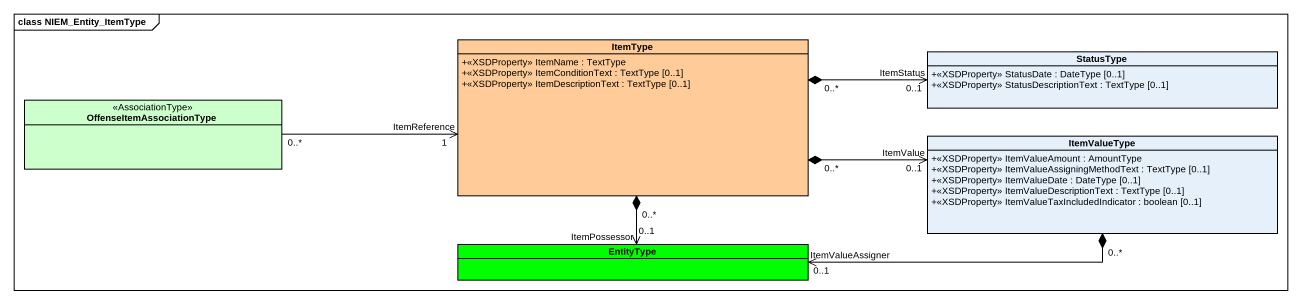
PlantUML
@startuml
mainframe class NIEM_Entity_ItemType
hide circle
hide empty members
skinparam classAttributeIconSize 0
class ItemType #FFCC99 {
  +<<XSDProperty>> ItemName : TextType
  +<<XSDProperty>> ItemConditionText : TextType [0..1]
  +<<XSDProperty>> ItemDescriptionText : TextType [0..1]
}
class StatusType {
  +<<XSDProperty>> StatusDate : DateType [0..1]
  +<<XSDProperty>> StatusDescriptionText : TextType [0..1]
}
class OffenseItemAssociationType <<AssociationType>> #CCFFCC
class ItemValueType {
  +<<XSDProperty>> ItemValueAmount : AmountType
  +<<XSDProperty>> ItemValueAssigningMethodText : TextType [0..1]
  +<<XSDProperty>> ItemValueDate : DateType [0..1]
  +<<XSDProperty>> ItemValueDescriptionText : TextType [0..1]
  +<<XSDProperty>> ItemValueTaxIncludedIndicator : boolean [0..1]
}
class EntityType #00FF00
ItemType "0..*" *-right-> "ItemStatus\n0..1" StatusType
ItemType "0..*" *-right-> "ItemValue\n0..1" ItemValueType
ItemType "0..*" *--> "ItemPossessor\n0..1" EntityType
OffenseItemAssociationType "0..*" -right-> "ItemReference\n1" ItemType
ItemValueType "0..*" *-left-> "ItemValueAssigner\n0..1" EntityType
@enduml
